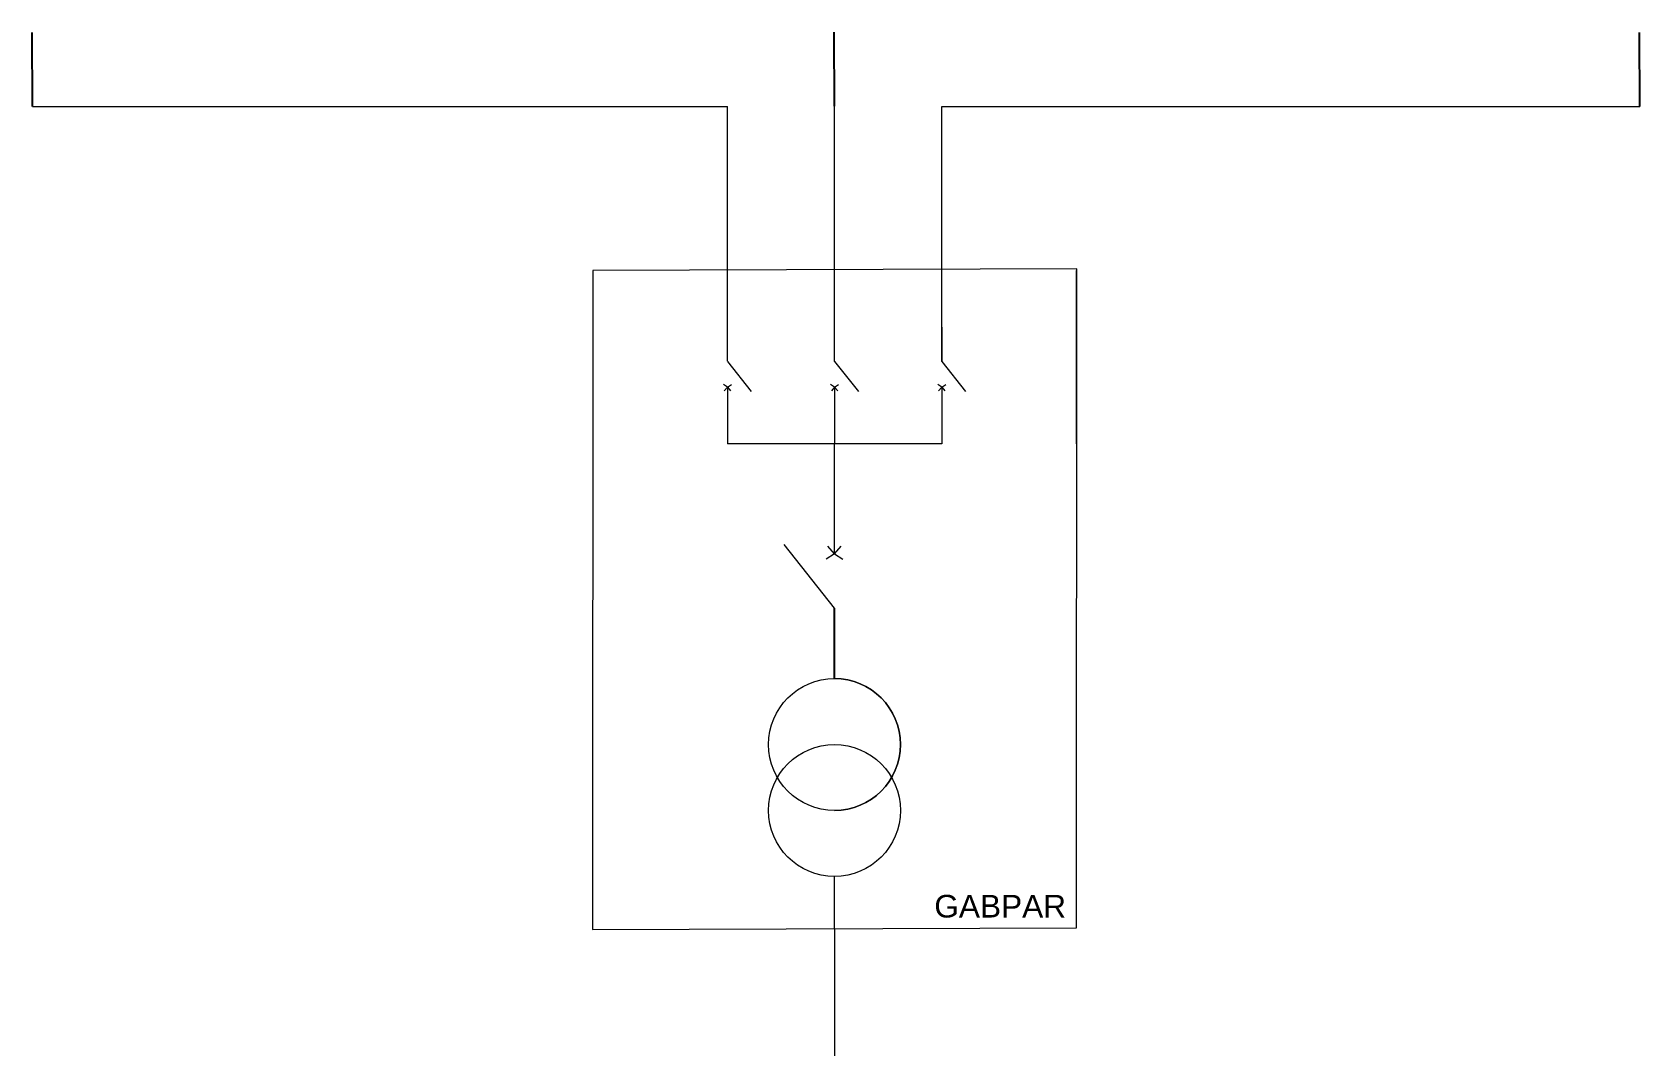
# Model space of a CAD drawing. Header units: millimetres. Extents: x -142 to 142, y 0 to 181.
import ezdxf

# ---------------------------------------------------------------- set-up
doc = ezdxf.new("R2010")
doc.units = ezdxf.units.MM
doc.layers.add('ACOT', color=7, linetype='Continuous')
doc.styles.get("Standard").update_dxf_attribs({"font": 'arial.ttf'})

msp = doc.modelspace()

# ---------------------------------------------------------------- linework, layer by layer
for p, q in [((-141.74, 167.72), (-141.81, 180.79)), ((-0.01, 167.81), (-0.08, 180.87)), ((142.33, 167.72), (142.26, 180.79))]:
    msp.add_line(p, q)
at = {"color": 0, "lineweight": 18}
for p, q in [((-141.74, 167.72), (-18.94, 167.72)), ((18.95, 167.72), (142.33, 167.72))]:
    msp.add_line(p, q, dxfattribs=at)
at = {"color": 7, "lineweight": 18}
for p, q in [((-18.94, 122.72), (-18.94, 167.72)), ((18.95, 122.7), (18.95, 167.72)), ((42.76, 108.13), (42.76, 138.77)), ((18.95, 108.13), (-18.93, 108.13))]:
    msp.add_line(p, q, dxfattribs=at)
at = {"color": 0, "linetype": 'ByBlock', "lineweight": 18, "transparency": 16777216}
msp.add_line((0.02, 122.7), (-0.01, 167.73), dxfattribs=at)
at = {"lineweight": 18}
for p, q in [((18.95, 128.76), (18.95, 122.7)), ((-18.92, 122.7), (-14.71, 117.36)), ((0.02, 122.7), (4.23, 117.36)), ((18.95, 122.7), (23.16, 117.36)), ((-18.94, 118.14), (-19.64, 118.61)), ((-18.94, 118.14), (-19.49, 117.5)), ((-18.94, 118.14), (-18.24, 118.61)), ((-18.94, 118.14), (-18.38, 117.5)), ((-18.94, 118.14), (-18.93, 108.13)), ((0, 118.14), (-0.7, 118.61)), ((0, 118.14), (-0.56, 117.5)), ((0, 118.14), (0.7, 118.61)), ((0, 118.14), (0.56, 117.5)), ((0, 118.14), (0.01, 108.13)), ((18.94, 118.14), (18.24, 118.61)), ((18.94, 118.14), (18.38, 117.5)), ((18.94, 118.14), (19.64, 118.61)), ((18.94, 118.14), (18.95, 108.13)), ((18.94, 118.14), (19.5, 117.5)), ((-0.01, 79.09), (-8.9, 90.35)), ((0.02, 88.72), (-1.46, 87.73)), ((0.02, 88.72), (-1.16, 90.05)), ((0.02, 88.72), (-1.16, 90.05)), ((0.02, 88.72), (1.19, 90.05)), ((0.02, 88.72), (1.49, 87.73))]:
    msp.add_line(p, q, dxfattribs=at)
at = {"color": 7}
msp.add_line((-0.01, 66.65), (-0.01, 79.09), dxfattribs=at)
at = {"lineweight": 18}
msp.add_lwpolyline([(-42.72, 138.77), (-42.76, 22.32), (42.76, 22.62), (42.8, 139.07)], close=True, dxfattribs=at)
at = {"color": 0, "linetype": 'ByBlock', "lineweight": 18}
for centre in [(-0.01, 55), (-0.01, 43.36)]:
    msp.add_circle(centre, 11.65, dxfattribs=at)
msp.add_arc((-0.01, 55), 11.65, 270, 90, dxfattribs=at)
msp.add_arc((-0.01, 55), 11.65, 270, 90, dxfattribs=at)
at = {"layer": 'ACOT', "color": 0, "linetype": 'ByBlock', "lineweight": 18}
for p, q in [((0.02, 88.72), (0.01, 108.13)), ((0, 22.47), (-0.01, 31.61))]:
    msp.add_line(p, q, dxfattribs=at)
at = {"layer": 'ACOT', "color": 0, "lineweight": 18}
msp.add_line((0, 22.47), (0, 0), dxfattribs=at)

# ---------------------------------------------------------------- texts
at = {"color": 0, "lineweight": 18}
msp.add_text('GABPAR', height=4, dxfattribs=at).set_placement((17.63, 24.44))

doc.saveas('drawing.dxf')
